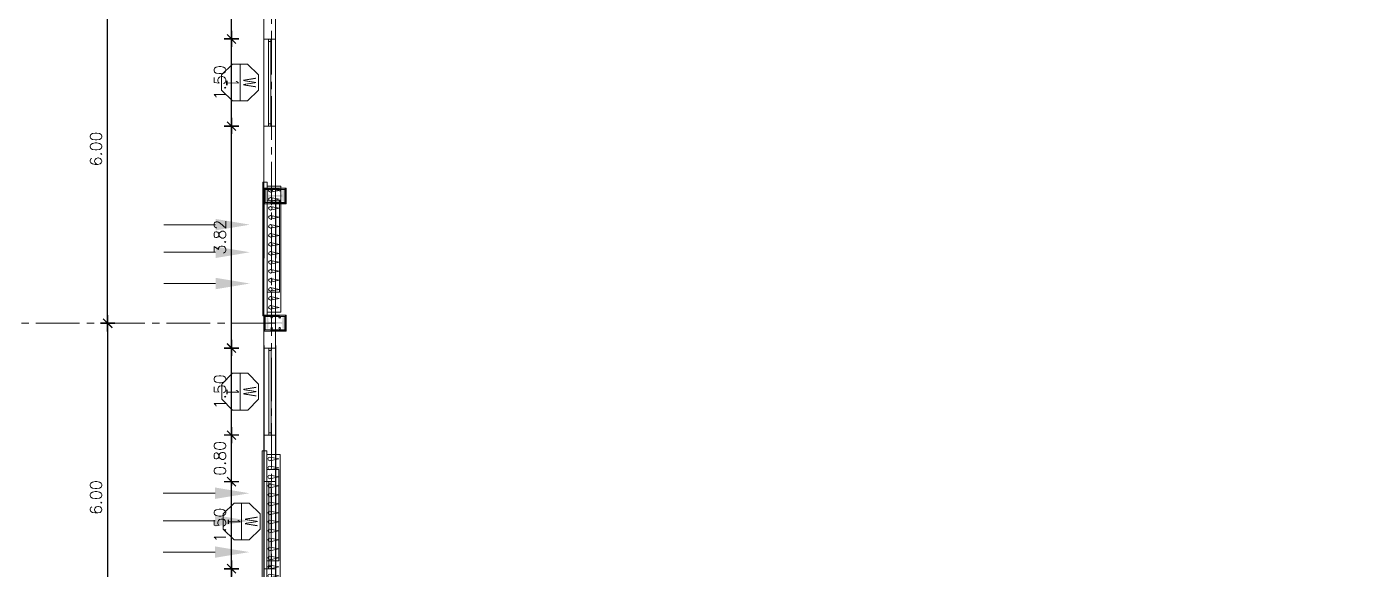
# Model space of a CAD drawing. Header units: inches. Extents: x -68096 to 69834, y -16833 to 17650.
# Drawn here: x 775.79 to 798.9, y 192.8 to 202.14 of the extents above; entities that cross this region are included whole.
import ezdxf
from ezdxf.enums import TextEntityAlignment as Align

# ---------------------------------------------------------------- set-up
doc = ezdxf.new("R2010")
doc.units = ezdxf.units.IN
doc.header["$MEASUREMENT"] = 0
doc.linetypes.add('CENTER2', pattern=[1.125, 0.75, -0.125, 0.125, -0.125])
doc.linetypes.add('HIDDEN', pattern=[0.375, 0.25, -0.125])
for name, color, linetype in [('1-EX-DUCT', 8, 'Continuous'), ('AC3', 2, 'Continuous'), ('AXES', 251, 'CENTER2'), ('ELEV', 37, 'Continuous'), ('H-DETL-TEXT', 3, 'Continuous'), ('TEXT', 23, 'Continuous'), ('wall plan', 40, 'Continuous'), ('WINC', 2, 'Continuous'), ('WINDOW', 30, 'Continuous')]:
    doc.layers.add(name, color=color, linetype=linetype)
doc.layers.add('ELE 6', color=14, linetype='Continuous', lineweight=15)
doc.styles.add('ISCOP3', font='swissc.ttf')
doc.styles.add('ROMANS', font='romans.shx')
doc.dimstyles.new('100', dxfattribs={"dimtxt": 0.2, "dimasz": 0.035, "dimexe": 0, "dimexo": 0, "dimgap": 0.1, "dimtad": 1, "dimzin": 0, "dimdsep": 46, "dimtxsty": 'ROMANS', "dimblk": 'J2', "dimblk1": 'J2', "dimblk2": 'J2', "dimsah": 1, "dimcen": 0, "dimse1": 1, "dimse2": 1, "dimclrd": 1, "dimclre": 1, "dimclrt": 6, "dimadec": 0, "dimazin": 0, "dimtfac": 0.9, "dimtix": 1, "dimtmove": 2, "dimatfit": 3, "dimldrblk": 'J2', "dimfxl": 1, "dimtolj": 1, "dimtzin": 0, "dimarcsym": 0})

# ---------------------------------------------------------------- blocks, each defined once
blk = doc.blocks.new('FGFGFGGFH')
at = {"layer": 'ELEV', "lineweight": 5, "ltscale": 10}
blk.add_hatch(color=256, dxfattribs=at).paths.add_polyline_path([(240487.056, 378767.641), (240487.056, 378767.596, -0.414214), (240487.036, 378767.576), (240486.836, 378767.576, -0.414214), (240486.816, 378767.596), (240486.816, 378767.641, 0.414214), (240486.796, 378767.661), (240486.786, 378767.661), (240486.786, 378767.461), (240486.796, 378767.461, 0.414214), (240486.816, 378767.481), (240486.816, 378767.526, -0.414214), (240486.836, 378767.546), (240487.036, 378767.546, -0.414214), (240487.056, 378767.526), (240487.056, 378767.481, 0.414214), (240487.076, 378767.461), (240487.086, 378767.461), (240487.086, 378767.661), (240487.076, 378767.661, 0.414214)])
at = {"lineweight": 5}
for p, q in [((240486.752, 378767.701), (240487.132, 378767.701)), ((240486.752, 378767.429), (240486.752, 378767.701)), ((240486.775, 378767.677), (240487.109, 378767.677)), ((240486.775, 378767.452), (240486.775, 378767.677)), ((240487.109, 378767.677), (240487.109, 378767.452)), ((240487.132, 378767.701), (240487.132, 378767.429)), ((240487.132, 378767.429), (240486.752, 378767.429)), ((240487.109, 378767.452), (240486.775, 378767.452))]:
    blk.add_line(p, q, dxfattribs=at)
at = {"linetype": 'HIDDEN', "lineweight": 5}
for p, q in [((240486.76, 378767.693), (240487.124, 378767.693)), ((240486.76, 378767.436), (240486.76, 378767.693)), ((240486.767, 378767.685), (240487.117, 378767.685)), ((240486.767, 378767.444), (240486.767, 378767.685)), ((240487.117, 378767.685), (240487.117, 378767.444)), ((240487.124, 378767.693), (240487.124, 378767.436)), ((240487.124, 378767.436), (240486.76, 378767.436)), ((240487.117, 378767.444), (240486.767, 378767.444))]:
    blk.add_line(p, q, dxfattribs=at)
at = {"lineweight": 5}
for centre in [(240486.86, 378767.651), (240486.999, 378767.651), (240486.86, 378767.465), (240487, 378767.463)]:
    blk.add_circle(centre, 0.0141, dxfattribs=at)
blk = doc.blocks.new('J2')
for p, q in [((-4, 0), (0, 0)), ((-2.19, -2.19), (2.15, 2.15)), ((0, 3.53), (0, -3.59)), ((0, 0), (3.82, 0))]:
    blk.add_line(p, q)
blk = doc.blocks.new('*D116')
at = {"color": 251, "lineweight": -2, "transparency": 16777216}
blk.add_line((775.521, 184.937), (775.521, 248.225), dxfattribs=at)
at = {"layer": 'Defpoints', "color": 0, "transparency": 16777216}
for p in [(775.521, 248.26), (780.352, 248.26), (780.352, 184.902)]:
    blk.add_point(p, dxfattribs=at)
at = {"color": 251, "lineweight": -2, "transparency": 16777216, "xscale": 0.035, "yscale": 0.035, "zscale": 0.035}
for p, rotation in [((775.521, 248.26), 90), ((775.521, 184.902), 270)]:
    blk.add_blockref('J2', p, dxfattribs=dict(at, rotation=rotation))
at = {"color": 251, "lineweight": 0, "transparency": 16777216, "insert": (775.321, 216.581), "char_height": 0.2, "attachment_point": 5, "rotation": 90, "style": 'ROMANS'}
blk.add_mtext('\\A1;63.36', dxfattribs=at)
blk = doc.blocks.new('*D125')
at = {"color": 251, "lineweight": -2, "transparency": 16777216}
blk.add_line((777.183, 197.002), (777.183, 191.072), dxfattribs=at)
at = {"layer": 'Defpoints', "color": 0, "transparency": 16777216}
for p in [(776.702, 197.037), (776.704, 191.037), (777.183, 191.037)]:
    blk.add_point(p, dxfattribs=at)
at = {"color": 251, "lineweight": -2, "transparency": 16777216, "xscale": 0.035, "yscale": 0.035, "zscale": 0.035}
for p, rotation in [((777.183, 197.037), 90), ((777.183, 191.037), 270)]:
    blk.add_blockref('J2', p, dxfattribs=dict(at, rotation=rotation))
at = {"color": 251, "lineweight": 0, "transparency": 16777216, "insert": (776.983, 194.037), "char_height": 0.2, "attachment_point": 5, "rotation": 90, "style": 'ROMANS'}
blk.add_mtext('\\A1;6.00', dxfattribs=at)
blk = doc.blocks.new('*D133')
at = {"color": 251, "lineweight": -2, "transparency": 16777216}
blk.add_line((779.315, 191.209), (779.315, 192.777), dxfattribs=at)
at = {"layer": 'Defpoints', "color": 0, "transparency": 16777216}
for p in [(779.315, 192.812), (779.876, 192.812), (779.873, 191.174)]:
    blk.add_point(p, dxfattribs=at)
at = {"color": 251, "lineweight": -2, "transparency": 16777216, "xscale": 0.035, "yscale": 0.035, "zscale": 0.035}
for p, rotation in [((779.315, 192.812), 90), ((779.315, 191.174), 270)]:
    blk.add_blockref('J2', p, dxfattribs=dict(at, rotation=rotation))
at = {"color": 251, "lineweight": 0, "transparency": 16777216, "insert": (779.115, 191.993), "char_height": 0.2, "attachment_point": 5, "rotation": 90, "style": 'ROMANS'}
blk.add_mtext('\\A1;1.64', dxfattribs=at)
blk = doc.blocks.new('*D134')
at = {"color": 251, "lineweight": -2, "transparency": 16777216}
blk.add_line((779.315, 192.847), (779.315, 194.277), dxfattribs=at)
at = {"layer": 'Defpoints', "color": 0, "transparency": 16777216}
for p in [(779.315, 194.312), (779.873, 194.312), (779.876, 192.812)]:
    blk.add_point(p, dxfattribs=at)
at = {"color": 251, "lineweight": -2, "transparency": 16777216, "xscale": 0.035, "yscale": 0.035, "zscale": 0.035}
for p, rotation in [((779.315, 194.312), 90), ((779.315, 192.812), 270)]:
    blk.add_blockref('J2', p, dxfattribs=dict(at, rotation=rotation))
at = {"color": 251, "lineweight": 0, "transparency": 16777216, "insert": (779.115, 193.562), "char_height": 0.2, "attachment_point": 5, "rotation": 90, "style": 'ROMANS'}
blk.add_mtext('\\A1;1.50', dxfattribs=at)
blk = doc.blocks.new('*D135')
at = {"color": 251, "lineweight": -2, "transparency": 16777216}
for p, q in [((779.315, 195.144), (779.315, 195.179)), ((779.315, 194.312), (779.315, 195.109)), ((779.315, 194.277), (779.315, 194.242))]:
    blk.add_line(p, q, dxfattribs=at)
at = {"layer": 'Defpoints', "color": 0, "transparency": 16777216}
for p in [(779.315, 195.109), (779.873, 195.109), (779.873, 194.312)]:
    blk.add_point(p, dxfattribs=at)
at = {"color": 251, "lineweight": -2, "transparency": 16777216, "xscale": 0.035, "yscale": 0.035, "zscale": 0.035}
for p, rotation in [((779.315, 195.109), 270), ((779.315, 194.312), 90)]:
    blk.add_blockref('J2', p, dxfattribs=dict(at, rotation=rotation))
at = {"color": 251, "lineweight": 0, "transparency": 16777216, "insert": (779.115, 194.711), "char_height": 0.2, "attachment_point": 5, "rotation": 90, "style": 'ROMANS'}
blk.add_mtext('\\A1;0.80', dxfattribs=at)
blk = doc.blocks.new('*D136')
at = {"color": 251, "lineweight": -2, "transparency": 16777216}
blk.add_line((779.315, 195.144), (779.315, 196.574), dxfattribs=at)
at = {"layer": 'Defpoints', "color": 0, "transparency": 16777216}
for p in [(779.315, 196.609), (779.873, 196.609), (779.873, 195.109)]:
    blk.add_point(p, dxfattribs=at)
at = {"color": 251, "lineweight": -2, "transparency": 16777216, "xscale": 0.035, "yscale": 0.035, "zscale": 0.035}
for p, rotation in [((779.315, 196.609), 90), ((779.315, 195.109), 270)]:
    blk.add_blockref('J2', p, dxfattribs=dict(at, rotation=rotation))
at = {"color": 251, "lineweight": 0, "transparency": 16777216, "insert": (779.115, 195.859), "char_height": 0.2, "attachment_point": 5, "rotation": 90, "style": 'ROMANS'}
blk.add_mtext('\\A1;1.50', dxfattribs=at)
blk = doc.blocks.new('*D137')
at = {"color": 251, "lineweight": -2, "transparency": 16777216}
blk.add_line((779.315, 196.644), (779.315, 200.395), dxfattribs=at)
at = {"layer": 'Defpoints', "color": 0, "transparency": 16777216}
for p in [(779.315, 200.43), (779.873, 200.43), (779.873, 196.609)]:
    blk.add_point(p, dxfattribs=at)
at = {"color": 251, "lineweight": -2, "transparency": 16777216, "xscale": 0.035, "yscale": 0.035, "zscale": 0.035}
for p, rotation in [((779.315, 200.43), 90), ((779.315, 196.609), 270)]:
    blk.add_blockref('J2', p, dxfattribs=dict(at, rotation=rotation))
at = {"color": 251, "lineweight": 0, "transparency": 16777216, "insert": (779.115, 198.519), "char_height": 0.2, "attachment_point": 5, "rotation": 90, "style": 'ROMANS'}
blk.add_mtext('\\A1;3.82', dxfattribs=at)
blk = doc.blocks.new('*D138')
at = {"color": 251, "lineweight": -2, "transparency": 16777216}
blk.add_line((779.315, 200.465), (779.315, 201.895), dxfattribs=at)
at = {"layer": 'Defpoints', "color": 0, "transparency": 16777216}
for p in [(779.315, 201.93), (779.873, 201.93), (779.873, 200.43)]:
    blk.add_point(p, dxfattribs=at)
at = {"color": 251, "lineweight": -2, "transparency": 16777216, "xscale": 0.035, "yscale": 0.035, "zscale": 0.035}
for p, rotation in [((779.315, 201.93), 90), ((779.315, 200.43), 270)]:
    blk.add_blockref('J2', p, dxfattribs=dict(at, rotation=rotation))
at = {"color": 251, "lineweight": 0, "transparency": 16777216, "insert": (779.115, 201.18), "char_height": 0.2, "attachment_point": 5, "rotation": 90, "style": 'ROMANS'}
blk.add_mtext('\\A1;1.50', dxfattribs=at)
blk = doc.blocks.new('*D139')
at = {"color": 251, "lineweight": -2, "transparency": 16777216}
blk.add_line((779.315, 201.965), (779.315, 205.166), dxfattribs=at)
at = {"layer": 'Defpoints', "color": 0, "transparency": 16777216}
for p in [(779.315, 205.201), (779.873, 205.201), (779.873, 201.93)]:
    blk.add_point(p, dxfattribs=at)
at = {"color": 251, "lineweight": -2, "transparency": 16777216, "xscale": 0.035, "yscale": 0.035, "zscale": 0.035}
for p, rotation in [((779.315, 205.201), 90), ((779.315, 201.93), 270)]:
    blk.add_blockref('J2', p, dxfattribs=dict(at, rotation=rotation))
at = {"color": 251, "lineweight": 0, "transparency": 16777216, "insert": (779.115, 203.565), "char_height": 0.2, "attachment_point": 5, "rotation": 90, "style": 'ROMANS'}
blk.add_mtext('\\A1;3.27', dxfattribs=at)
blk = doc.blocks.new('*D217')
at = {"color": 251, "lineweight": -2, "transparency": 16777216}
blk.add_line((777.183, 197.072), (777.183, 203.002), dxfattribs=at)
at = {"layer": 'Defpoints', "color": 0, "transparency": 16777216}
for p in [(776.704, 203.037), (777.183, 203.037), (776.702, 197.037)]:
    blk.add_point(p, dxfattribs=at)
at = {"color": 251, "lineweight": -2, "transparency": 16777216, "xscale": 0.035, "yscale": 0.035, "zscale": 0.035}
for p, rotation in [((777.183, 203.037), 90), ((777.183, 197.037), 270)]:
    blk.add_blockref('J2', p, dxfattribs=dict(at, rotation=rotation))
at = {"color": 251, "lineweight": 0, "transparency": 16777216, "insert": (776.983, 200.037), "char_height": 0.2, "attachment_point": 5, "rotation": 90, "style": 'ROMANS'}
blk.add_mtext('\\A1;6.00', dxfattribs=at)
blk = doc.blocks.new('F.A.L.')
at = {"layer": 'AC3', "color": 1, "linetype": 'Continuous', "lineweight": 0}
for p, q in [((-733, 411), (-1441, 411)), ((-733, 34), (-1441, 34)), ((-733, -394), (-1441, -394))]:
    blk.add_line(p, q, dxfattribs=at)
for points in [[(-733, 490), (-733, 333), (-263, 411)], [(-733, 112), (-733, -45), (-263, 34)], [(-733, -316), (-733, -472), (-263, -394)]]:
    blk.add_solid(points, dxfattribs=at)
at = {"layer": 'ELE 6', "lineweight": 0}
blk.add_lwpolyline([(-26, -513), (-26, 737), (141, 737), (141, -513), (-26, -513)], dxfattribs=at)
at = {"layer": 'H-DETL-TEXT', "color": 12, "lineweight": 0}
blk.add_lwpolyline([(-88, -837), (-26, -837), (-26, 991), (-88, 991)], close=True, dxfattribs=at)
for points in [[(-26, -785), (159, -785), (159, 939), (-26, 939)], [(16, 906), (139, 881), (16, 856)], [(16, 783), (139, 758), (16, 733)], [(16, 659), (139, 635), (16, 610)], [(16, 536), (139, 512), (16, 487)], [(16, 413), (139, 388), (16, 364)], [(16, 290), (139, 265), (16, 241)], [(16, 167), (139, 142), (16, 118)], [(16, 44), (139, 19), (16, -6)], [(16, -79), (139, -104), (16, -129)], [(16, -203), (139, -227), (16, -252)], [(16, -326), (139, -350), (16, -375)], [(16, -449), (139, -474), (16, -498)], [(16, -572), (139, -597), (16, -621)], [(16, -695), (139, -720), (16, -744)]]:
    blk.add_lwpolyline(points, dxfattribs=at)
for centre in [(16, 881), (16, 758), (16, 635), (16, 512), (16, 388), (16, 265), (16, 142), (16, 19), (16, -104), (16, -227), (16, -350), (16, -474), (16, -597), (16, -720)]:
    blk.add_circle(centre, 24.6, dxfattribs=at)

msp = doc.modelspace()

# ---------------------------------------------------------------- linework, layer by layer
at = {"color": 251, "lineweight": 0, "true_color": 0x636466}
for points in [[(803.14324, 184.90211), (779.87345, 184.90211), (779.87345, 248.25987), (817.57963, 248.25987)], [(780.07345, 191.17433), (780.07345, 248.05987), (817.53963, 248.05987)]]:
    msp.add_lwpolyline(points, dxfattribs=at)
for points in [[(779.87345, 248.25987), (855.7532, 248.25987), (855.7532, 184.90211), (779.87345, 184.90211)], [(780.07345, 248.05987), (855.5532, 248.05987), (855.5532, 185.10211), (780.07345, 185.10211)]]:
    msp.add_lwpolyline(points, close=True, dxfattribs=at)
at = {"lineweight": 0}
msp.add_lwpolyline([(855.5532, 185.10211), (780.07345, 185.10211), (780.07345, 248.05987), (855.5532, 248.05987)], close=True, dxfattribs=at)
at = {"layer": 'AXES', "color": 251, "lineweight": 0, "true_color": 0x636466}
for p, q in [((780.00442, 181.06806), (780.00442, 229.51717)), ((780.07345, 197.03723), (772.92187, 197.03723))]:
    msp.add_line(p, q, dxfattribs=at)
at = {"layer": 'wall plan', "color": 251, "lineweight": 0, "true_color": 0x636466}
for p, q in [((780.07345, 201.92952), (779.87345, 201.92952)), ((780.07345, 200.42952), (779.87345, 200.42952)), ((779.87614, 199.3555), (779.87614, 198.1555)), ((780.07614, 199.1555), (780.07614, 198.1555)), ((779.87614, 196.6555), (779.87614, 194.31185)), ((780.07614, 196.6555), (780.07614, 195.6555)), ((780.07614, 196.60923), (779.87614, 196.60923)), ((780.07614, 195.90726), (780.07614, 194.31185)), ((780.07614, 195.10923), (779.87614, 195.10923)), ((780.07614, 194.31185), (779.87614, 194.31185)), ((779.87614, 192.81185), (779.8741, 186.37518)), ((780.07614, 192.81185), (779.87614, 192.81185)), ((780.07614, 192.81185), (780.07705, 192.05583))]:
    msp.add_line(p, q, dxfattribs=at)
at = {"layer": 'WINC', "color": 251, "lineweight": 0, "true_color": 0x636466}
for p, q in [((779.46163, 201.4963), (779.46163, 200.8627)), ((779.46432, 196.17601), (779.46432, 195.54241)), ((779.4894, 193.94127), (779.4894, 193.30767))]:
    msp.add_line(p, q, dxfattribs=at)
for points in [[(779.33041, 200.8627), (779.59285, 200.8627), (779.77843, 201.04828), (779.77843, 201.31073), (779.59285, 201.4963), (779.33041, 201.4963), (779.14483, 201.31073), (779.14483, 201.04828)], [(779.3331, 195.54241), (779.59554, 195.54241), (779.78112, 195.72798), (779.78112, 195.99043), (779.59554, 196.17601), (779.3331, 196.17601), (779.14752, 195.99043), (779.14752, 195.72798)], [(779.35818, 193.30767), (779.62062, 193.30767), (779.8062, 193.49325), (779.8062, 193.75569), (779.62062, 193.94127), (779.35818, 193.94127), (779.1726, 193.75569), (779.1726, 193.49325)]]:
    msp.add_lwpolyline(points, close=True, dxfattribs=at)
at = {"layer": 'WINDOW', "color": 251, "linetype": 'Continuous', "lineweight": 0, "ltscale": 0.05, "true_color": 0x636466}
for p, q in [((779.87345, 201.92952), (779.87345, 200.42952)), ((779.95345, 201.88952), (779.95345, 200.46952)), ((779.99345, 200.46952), (779.99345, 201.88952)), ((780.07345, 200.42952), (780.07345, 201.92952)), ((779.87614, 196.60923), (779.87614, 195.10923)), ((779.95614, 196.56923), (779.95614, 195.14923)), ((779.99614, 195.14923), (779.99614, 196.56923)), ((780.07614, 195.10923), (780.07614, 196.60923)), ((779.87614, 192.81185), (779.87614, 194.31185)), ((779.95614, 194.27185), (779.95614, 192.85185)), ((779.99614, 192.85185), (779.99614, 194.27185)), ((780.07614, 192.81185), (780.07614, 194.31185))]:
    msp.add_line(p, q, dxfattribs=at)
at = {"layer": 'WINDOW', "color": 251, "lineweight": 0, "true_color": 0x636466}
for p, q in [((779.95345, 201.88952), (779.95345, 201.92952)), ((779.95345, 201.88952), (779.99345, 201.88952)), ((779.99345, 201.88952), (779.99345, 201.92952)), ((779.95345, 200.46952), (779.99345, 200.46952)), ((779.95345, 200.46952), (779.95345, 200.42952)), ((779.99345, 200.46952), (779.99345, 200.42952)), ((779.95614, 196.56923), (779.95614, 196.60923)), ((779.95614, 196.56923), (779.99614, 196.56923)), ((779.99614, 196.56923), (779.99614, 196.60923)), ((779.95614, 195.14923), (779.99614, 195.14923)), ((779.95614, 195.14923), (779.95614, 195.10923)), ((779.99614, 195.14923), (779.99614, 195.10923)), ((779.95614, 194.27185), (779.95614, 194.31185)), ((779.95614, 194.27185), (779.99614, 194.27185)), ((779.99614, 194.27185), (779.99614, 194.31185)), ((779.95614, 192.85185), (779.99614, 192.85185)), ((779.95614, 192.85185), (779.95614, 192.81185)), ((779.99614, 192.85185), (779.99614, 192.81185))]:
    msp.add_line(p, q, dxfattribs=at)

# ---------------------------------------------------------------- block references
at = {"color": 251, "lineweight": 0, "true_color": 0x636466, "rotation": 180}
for p in [(241267.0055, 378966.79283), (241267.0055, 378964.60291)]:
    msp.add_blockref('FGFGFGGFH', p, dxfattribs=at)
at = {"layer": '1-EX-DUCT', "lineweight": 0, "xscale": 0.001258056558894, "yscale": 0.001258056558894, "zscale": 0.001258056558894}
for p in [(779.96336, 198.21641), (779.95361, 193.59356)]:
    msp.add_blockref('F.A.L.', p, dxfattribs=at)

# ---------------------------------------------------------------- texts
at = {"layer": 'TEXT', "color": 251, "lineweight": 0, "true_color": 0x636466, "style": 'ISCOP3', "width": 0.7}
for s, p in [('1', (779.33289, 201.17551)), ('W', (779.62714, 201.18042)), ('1', (779.33558, 195.85522)), ('W', (779.62983, 195.86012)), ('1', (779.36066, 193.62048)), ('W', (779.65491, 193.62539))]:
    msp.add_text(s, height=0.22, rotation=270, dxfattribs=at).set_placement(p, align=Align.MIDDLE)

# ---------------------------------------------------------------- dimensions: what is measured, and where the dimension line sits
at = {"color": 251, "lineweight": 0, "true_color": 0x636466}
for base, p1, p2, angle, picture, middle in [((775.52063, 248.25987), (780.35201, 184.90211), (780.35201, 248.25987), 270, '*D116', (775.32063, 216.58099)), ((779.31479, 205.20127), (779.87345, 201.92952), (779.87345, 205.20127), 270, '*D139', (779.11479, 203.56539)), ((777.18349, 203.03723), (776.70221, 197.03723), (776.70382, 203.03723), 90, '*D217', (776.98349, 200.03723)), ((779.31479, 201.92952), (779.87345, 200.42952), (779.87345, 201.92952), 270, '*D138', (779.11479, 201.17952)), ((779.31479, 200.42952), (779.87345, 196.60923), (779.87345, 200.42952), 270, '*D137', (779.11479, 198.51938)), ((777.18349, 191.03723), (776.70221, 197.03723), (776.70382, 191.03723), 270, '*D125', (776.98349, 194.03723)), ((779.31479, 196.60923), (779.87345, 195.10923), (779.87345, 196.60923), 270, '*D136', (779.11479, 195.85923)), ((779.31479, 195.10923), (779.87345, 194.31185), (779.87345, 195.10923), 270, '*D135', (779.11479, 194.71054)), ((779.31479, 194.31185), (779.87614, 192.81185), (779.87345, 194.31185), 270, '*D134', (779.11479, 193.56185)), ((779.31479, 192.81185), (779.87345, 191.17433), (779.87614, 192.81185), 270, '*D133', (779.11479, 191.99309))]:
    dim = msp.add_linear_dim(base=base, p1=p1, p2=p2, angle=angle, dimstyle='100', override={"dimclrd": 251, "dimclrt": 251}, dxfattribs=at)
    dim.commit()
    dim.dimension.update_dxf_attribs({"geometry": picture, "text_midpoint": middle})

doc.saveas('drawing.dxf')
